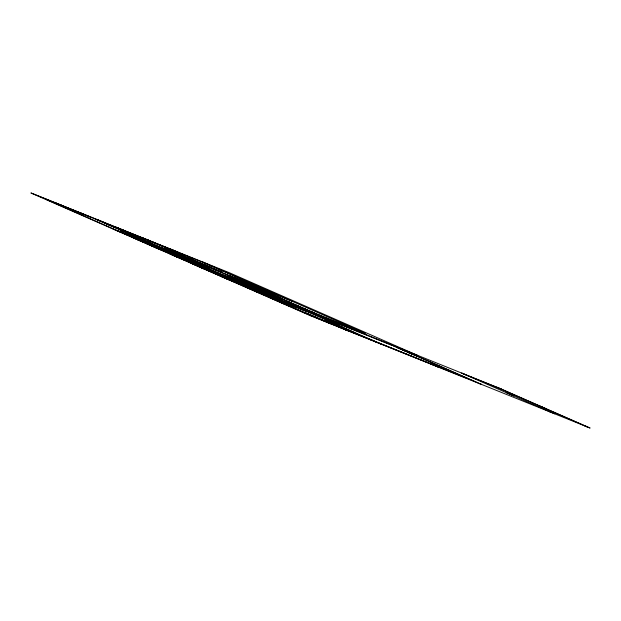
<?xml version="1.0" encoding="UTF-8"?>
<svg xmlns="http://www.w3.org/2000/svg" width="621" height="621" viewBox="0 0 621 621"><rect width="100%" height="100%" fill="white"/><g stroke="black" fill="none" stroke-linecap="round" stroke-linejoin="round"><path stroke-width="0.93" d="M186.222 258.771L185.826 258.584L188.194 259.578M247.593 285.877L247.096 285.66L249.914 286.863M252.607 288.051L248.431 286.219M249.51 288.501C250.931 289.13 247.174 287.507 248.672 288.16M256.17 291.451C254.525 290.729 258.561 292.475 256.869 291.73M275.786 300.122L275.382 299.982L275.91 300.23M280.7 302.101C279.675 301.767 285.396 304.166 283.929 303.459M283.96 303.708L284.364 303.848L281.026 302.474M288.874 305.679L289.277 305.827L288.749 305.579M186.727 258.957L189.7 260.183M179.811 257.894L180.983 258.32L170.612 253.927L172.071 254.626M164.324 249.068L158.953 247.034L166.374 250.418M481.554 384.477L391.028 344.717L481.554 384.477L310.469 315.709L31.05 193.007L228.893 272.526L417.786 355.476M60.532 205L84.999 214.835M120.893 229.258L146.657 239.613M151.586 241.592L174.501 250.806M31.05 193.007L202.811 262.326L291.754 301.131L228.373 275.375M106.781 224.158L117.307 228.388M118.363 229.242L128.889 233.473M129.936 234.327L140.462 238.557M185.493 256.613L174.967 252.382L197.408 262.241M189.195 258.165L222.163 272.254L211.637 268.024M141.51 239.411L152.036 243.642M186.184 257.311L196.71 261.542M200.412 263.094L210.938 267.325M161.825 247.942L209.89 267.255M163.61 248.726L95.207 219.073M163.758 248.788L240.366 280.164M169.82 251.963L162.399 249.044L164.914 250.201M113.146 229.056L182.24 256.83M225.64 274.241L277.385 295.076M115.459 230.073L184.553 257.847M187.022 259.004L185.337 258.305L191.431 260.983M163.82 249.844L122.306 232.828M183.824 258.041L190.981 260.766M190.779 260.696L192.502 261.41M170.954 252.894L196.562 263.188M133.554 238.022L175.138 254.734M197.478 263.591L188.846 260.121L209.052 268.676M203.121 266.099L197.905 263.972M137.893 239.931L179.477 256.644M146.781 243.828L155.071 247.212M154.637 247.282L162.927 250.667M196.601 264.236L220.734 274.366M223.614 275.072L248.206 285.396L170.146 254.09M227.17 276.562L278.666 297.273M253.873 287.507L282.617 299.012M282.951 299.415L248.082 284.969M172.459 255.107L259.136 290.31L252.336 287.678M217.824 273.473L235.522 280.816L225.539 276.865M222.38 275.429L222.908 275.639M223.607 275.965L224.134 276.182M191.617 263.265L196.081 265.058L183.762 259.648M249.106 286.335L238.58 282.105L247.569 286.048M192.844 264.057L261.938 291.823M330.729 320.677L331.482 321.073L297.63 306.2L313.326 312.495M195.157 265.074L264.251 292.84M299.702 307.116L365.451 333.485L202.135 261.775L202.811 262.326M198.534 266.556L205.372 269.304M307.83 310.616L299.019 307.224L322.408 317.688L339.842 324.69L297.63 306.2M314.785 313.395L353.434 329.541M273.931 297.164L243.937 285.109L152.626 244.93M274.412 297.374L301.061 308.567L287.36 303.064M307.015 310.919L324.441 317.929M331.443 320.708L499.587 388.311L589.95 427.993L480.173 383.871M221.34 276.57L229.63 279.955M465.059 374.556L502.552 389.615M224.911 278.138L296.124 306.836M296.559 307.03L391.704 345.276M471.797 377.537L472.232 377.708M242.609 285.59L248.625 288.004M397.556 347.845L405.847 351.23M274.001 298.352L305.765 311.144M248.509 288.222L256.357 291.404M408.587 352.689L416.87 356.074M257.35 292.064L263.366 294.486M326.056 320.079L325.35 319.799L354.94 332.763L354.242 332.483M506.309 392.674L512.24 395.173L509.515 394.079M539.719 406.033L542.443 407.128M542.684 407.337L545.401 408.432M272.603 298.81L282.423 302.761M513.326 395.771L513.769 395.95M282.19 303.025L292.017 306.976M341.201 326.708L343.126 327.484M45.418 199.062L309.794 315.157L467.186 378.422M549.042 411.436L554.716 413.834M584.268 425.595L586.992 426.689M345.035 329.464L372.367 340.448M377.351 342.45L433.932 365.195M171.738 252.731L187.185 259.12M181.906 257.265L165.52 250.473M179.461 257.746L172.459 254.796M276.058 300.23L279.551 301.736L276.213 300.362M280.971 302.21L283.626 303.327M283.688 303.591L282.376 303.056M288.602 305.571L287.29 305.027M282.182 302.893L280.195 302.093L280.731 302.342M287.096 304.864L285.109 304.065L288.447 305.447M465.377 374.634L461.69 373.081L551.828 412.592M586.263 426.441L589.95 427.993M187.612 259.361L186.68 258.879M284.589 302.606L263.195 293.609L274.777 298.693M232.363 280.024L254.253 289.254M295.34 306.96L273.721 297.839L285.303 302.924M198.138 264.08L199.131 264.468M247.515 285.854L248.501 286.242M248.594 288.136L249.58 288.524M256.543 291.591L257.11 291.839L256.093 291.428M496.87 387.217L587.233 426.899M402.431 349.856L412.002 354.063M170.744 249.153L179.578 252.988M431.486 364.069L439.008 367.376M430.167 363.541L437.696 366.848M233.286 277.346L340.766 324.799L144.212 238.495M147.821 239.939L155.343 243.246M239.201 280.071L273.799 295.262M279.194 297.638L308.458 310.484M313.209 312.464L315.142 313.31M142.892 237.959L150.414 241.266M195.033 261.356L165.574 248.912L181.922 256.085M324.822 318.27L335.231 322.842M317.246 315.227L327.663 319.799M117.136 227.612L124.658 230.911M115.816 227.076L123.338 230.383M98.211 220.005L381.108 344.104M196.741 263.335L206.389 267.573L190.569 260.851M249.021 286.328L258.095 290.279M293.19 305.664L304.771 310.748M368.61 338.794L376.132 342.101M240.249 282.803L246.576 285.582M253.29 288.439L264.864 293.523M283.781 301.884L295.355 306.96M282.508 301.511L286.444 303.234M81.235 213.182L90.076 217.016M220.975 274.746L228.691 278.13M242.679 284.177L254.292 289.27M154.73 245.776L236.741 281.787M241.53 283.859L245.427 285.575M272.145 297.343L275.615 298.864M339.959 327.283L348.8 331.117M229.18 278.666L245.442 285.8L216.504 273.566M345.975 329.976L306.145 313.062L330.589 323.797M56.767 203.346L64.289 206.646M142.721 241.033L119.869 231.361L132.941 237.098M55.448 202.819L62.977 206.118M212.592 272.083L242.322 285.132M244.348 286.025L320.32 319.388M250.962 289.207L252.118 289.712M151.648 245.838L158.06 248.656M201.957 267.93L224.763 277.944M188.73 259.795L191.152 260.836M309.794 315.157L310.469 315.709M177.528 256.83L174.02 255.417L177.528 256.83"/></g></svg>
